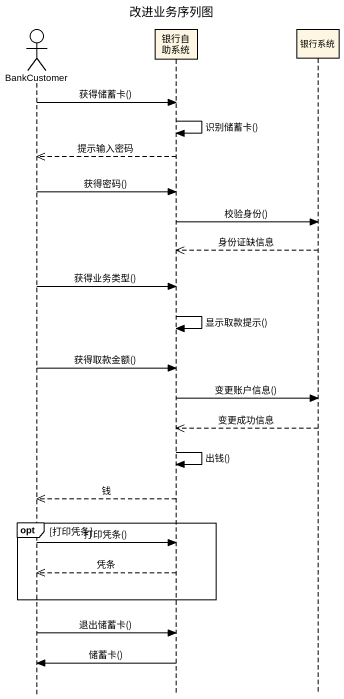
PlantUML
@startuml
title 改进业务序列图
hide footbox
actor BankCustomer
participant 银行自助系统
participant 银行系统

BankCustomer -> 银行自助系统 : 获得储蓄卡()
银行自助系统 -> 银行自助系统 : 识别储蓄卡()
银行自助系统 -->> BankCustomer : 提示输入密码
BankCustomer -> 银行自助系统 : 获得密码()
银行自助系统 -> 银行系统 : 校验身份()
银行系统 -->> 银行自助系统 : 身份证缺信息
BankCustomer -> 银行自助系统 : 获得业务类型()
银行自助系统 -> 银行自助系统 : 显示取款提示()
BankCustomer -> 银行自助系统 : 获得取款金额()
银行自助系统 -> 银行系统 : 变更账户信息()
银行系统 -->> 银行自助系统 : 变更成功信息
银行自助系统 -> 银行自助系统 : 出钱()
银行自助系统 -->> BankCustomer : 钱
opt 打印凭条
  BankCustomer -> 银行自助系统 : 打印凭条()
  银行自助系统 -->> BankCustomer : 凭条
end
BankCustomer -> 银行自助系统 : 退出储蓄卡()
银行自助系统 -> BankCustomer : 储蓄卡()
@enduml
